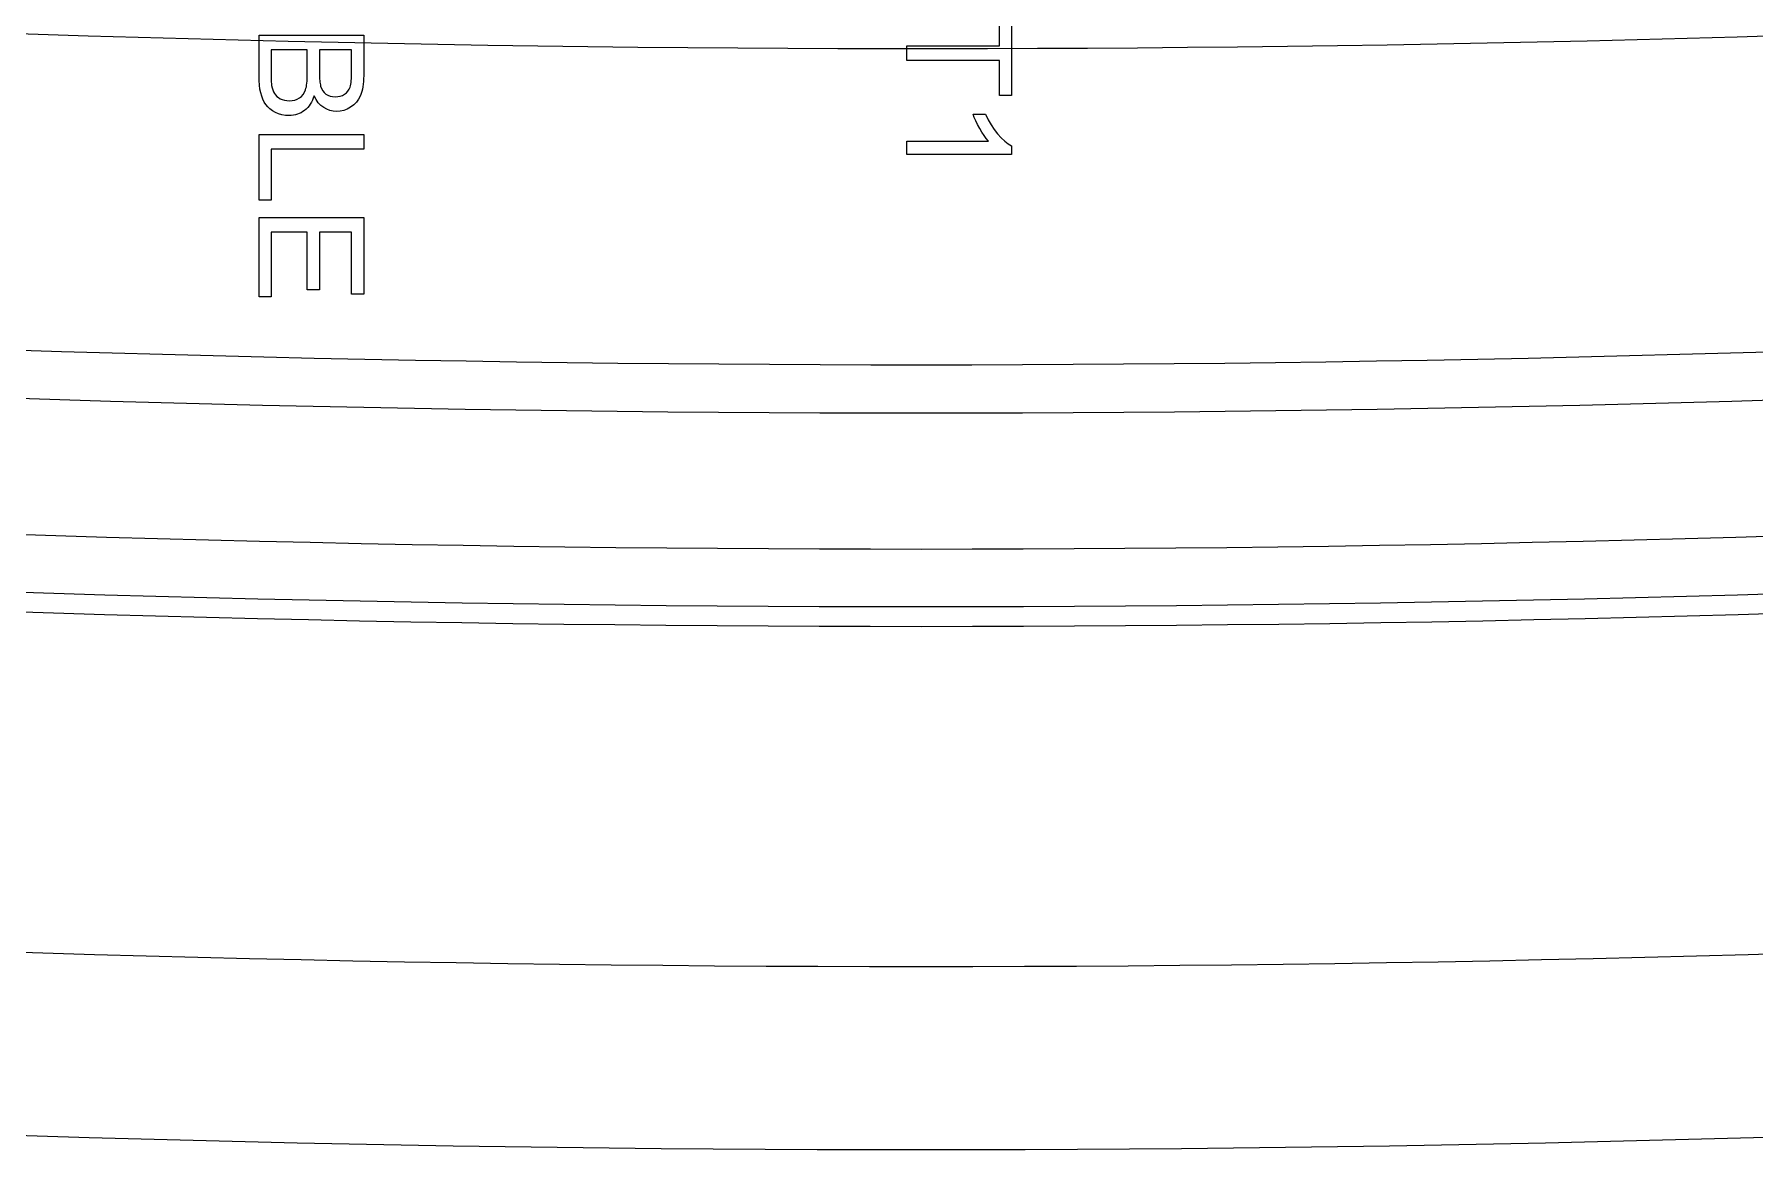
# Model space of a CAD drawing. Header units: millimetres. Extents: x -50.2 to -13.8, y -30.8 to 7.2.
# Drawn here: x -35.16 to -28.59, y -30.76 to -26.5 of the extents above; entities that cross this region are included whole.
import ezdxf

# ---------------------------------------------------------------- set-up
doc = ezdxf.new("R2010")
doc.units = ezdxf.units.MM

msp = doc.modelspace()

# ---------------------------------------------------------------- linework, layer by layer
at = {"color": 7, "linetype": 'Continuous', "flags": 128}
for points in [[(-31.8294, -26.5437), (-31.4756, -26.5437), (-31.4756, -26.5437), (-31.4756, -26.4104), (-31.4756, -26.4104), (-31.4295, -26.4104), (-31.4295, -26.4104), (-31.4295, -26.7335), (-31.4295, -26.7335), (-31.4756, -26.7335), (-31.4756, -26.7335), (-31.4756, -26.6002), (-31.4756, -26.6002), (-31.8295, -26.6002), (-31.8295, -26.6002), (-31.8295, -26.5437)], [(-34.306, -26.5024), (-33.906, -26.5024), (-33.906, -26.5024), (-33.906, -26.6576), (-33.906, -26.6576), (-33.9061, -26.6692), (-33.9068, -26.6802), (-33.9077, -26.6905), (-33.909, -26.7003), (-33.9108, -26.7095), (-33.9129, -26.7181), (-33.9154, -26.7261), (-33.9183, -26.7336), (-33.9253, -26.7471), (-33.9339, -26.7592), (-33.9442, -26.7696), (-33.9562, -26.7785), (-33.9691, -26.7856), (-33.9823, -26.7907), (-33.9959, -26.7937), (-34.0097, -26.7947), (-34.0097, -26.7947), (-34.0225, -26.7938), (-34.0349, -26.791), (-34.047, -26.7863), (-34.0587, -26.7798), (-34.0696, -26.7713), (-34.0794, -26.7609), (-34.0881, -26.7487), (-34.0957, -26.7345), (-34.0957, -26.7345), (-34.0986, -26.7433), (-34.1019, -26.7516), (-34.1057, -26.7595), (-34.1099, -26.7667), (-34.1146, -26.7734), (-34.1198, -26.7797), (-34.1255, -26.7854), (-34.1316, -26.7905), (-34.1381, -26.7951), (-34.1448, -26.7991), (-34.1519, -26.8024), (-34.1592, -26.8052), (-34.1669, -26.8074), (-34.1747, -26.8089), (-34.1829, -26.8098), (-34.1914, -26.8101), (-34.1914, -26.8101), (-34.205, -26.8094), (-34.2182, -26.8071), (-34.2309, -26.8033), (-34.2431, -26.798), (-34.2543, -26.7916), (-34.2641, -26.7845), (-34.2727, -26.7767), (-34.2799, -26.7681), (-34.2859, -26.7587), (-34.2911, -26.7481), (-34.2957, -26.7363), (-34.2994, -26.7235), (-34.3023, -26.7094), (-34.3043, -26.6937), (-34.3056, -26.6766), (-34.306, -26.6578), (-34.306, -26.6578), (-34.306, -26.5024)], [(-34.2598, -26.5588), (-34.2598, -26.6588), (-34.2598, -26.6588), (-34.2597, -26.6707), (-34.2593, -26.6806), (-34.2587, -26.6887), (-34.2579, -26.6949), (-34.2579, -26.6949), (-34.256, -26.7036), (-34.2535, -26.7117), (-34.2505, -26.7189), (-34.2469, -26.7255), (-34.2427, -26.7314), (-34.2375, -26.7367), (-34.2315, -26.7415), (-34.2246, -26.7458), (-34.2169, -26.7492), (-34.2087, -26.7517), (-34.1999, -26.7532), (-34.1906, -26.7537), (-34.1906, -26.7537), (-34.1797, -26.7531), (-34.1695, -26.751), (-34.1601, -26.7476), (-34.1515, -26.7428), (-34.1438, -26.7368), (-34.1373, -26.7296), (-34.1321, -26.7211), (-34.1281, -26.7114), (-34.1265, -26.706), (-34.1251, -26.7), (-34.124, -26.6935), (-34.123, -26.6864), (-34.1223, -26.6787), (-34.1218, -26.6705), (-34.1214, -26.6617), (-34.1214, -26.6524), (-34.1214, -26.6524), (-34.1214, -26.5588), (-34.1214, -26.5588), (-34.2598, -26.5588)], [(-34.0752, -26.5588), (-34.0752, -26.6463), (-34.0752, -26.6463), (-34.0751, -26.6548), (-34.0749, -26.6628), (-34.0746, -26.6701), (-34.074, -26.6768), (-34.0734, -26.6829), (-34.0726, -26.6882), (-34.0716, -26.6931), (-34.0705, -26.6972), (-34.0705, -26.6972), (-34.067, -26.7068), (-34.0624, -26.7152), (-34.0568, -26.7222), (-34.0502, -26.728), (-34.0427, -26.7325), (-34.0342, -26.7358), (-34.0249, -26.7377), (-34.0146, -26.7383), (-34.0146, -26.7383), (-34.0048, -26.7377), (-33.9956, -26.7359), (-33.987, -26.7329), (-33.979, -26.7286), (-33.9718, -26.7233), (-33.9659, -26.7169), (-33.9613, -26.7096), (-33.9578, -26.7011), (-33.9565, -26.6962), (-33.9553, -26.6905), (-33.9544, -26.6841), (-33.9536, -26.6768), (-33.9529, -26.6687), (-33.9524, -26.6598), (-33.9522, -26.6501), (-33.9521, -26.6396), (-33.9521, -26.6396), (-33.9521, -26.5588), (-33.9521, -26.5588), (-34.0752, -26.5588)], [(-31.8294, -26.9591), (-31.8295, -26.9078), (-31.8295, -26.9078), (-31.5178, -26.9078), (-31.5178, -26.9078), (-31.5262, -26.8979), (-31.5346, -26.8865), (-31.5431, -26.8736), (-31.5515, -26.8593), (-31.5594, -26.8446), (-31.5663, -26.8308), (-31.572, -26.8176), (-31.5767, -26.8053), (-31.5767, -26.8053), (-31.5295, -26.8053), (-31.5295, -26.8053), (-31.5193, -26.8261), (-31.5082, -26.8456), (-31.496, -26.8638), (-31.4828, -26.8805), (-31.4691, -26.8954), (-31.4557, -26.908), (-31.4425, -26.9183), (-31.4295, -26.9261), (-31.4295, -26.9261), (-31.4295, -26.9591), (-31.4295, -26.9591), (-31.8295, -26.9591)], [(-34.306, -26.8819), (-33.906, -26.8819), (-33.906, -26.8819), (-33.906, -26.9383), (-33.906, -26.9383), (-34.2598, -26.9383), (-34.2598, -26.9383), (-34.2598, -27.1332), (-34.2598, -27.1332), (-34.306, -27.1332), (-34.306, -27.1332), (-34.306, -26.8819)], [(-34.306, -27.1999), (-33.906, -27.1999), (-33.906, -27.1999), (-33.906, -27.4922), (-33.906, -27.4922), (-33.9521, -27.4922), (-33.9521, -27.4922), (-33.9521, -27.2563), (-33.9521, -27.2563), (-34.0752, -27.2563), (-34.0752, -27.2563), (-34.0752, -27.4768), (-34.0752, -27.4768), (-34.1214, -27.4768), (-34.1214, -27.4768), (-34.1214, -27.2563), (-34.1214, -27.2563), (-34.2598, -27.2563), (-34.2598, -27.2563), (-34.2598, -27.5024), (-34.2598, -27.5024), (-34.306, -27.5024), (-34.306, -27.5024), (-34.306, -27.1999)]]:
    msp.add_lwpolyline(points, dxfattribs=at)
at = {"color": 7, "linetype": 'Continuous'}
for centre, radius, start, end in [((-31.7499, 79.196), 105.75, 263.290631, 276.543167), ((-31.7747, 77.9875), 105.75, 263.292053, 276.707947), ((-31.7747, 77.9875), 105.9342, 263.292053, 276.707947), ((-31.7747, 77.9875), 106.4545, 263.292053, 276.707947), ((-31.7747, 77.9875), 106.6746, 263.292053, 276.707947), ((-31.7747, 77.9875), 106.75, 263.292053, 276.707947), ((-31.7747, 77.9875), 108.05, 263.292053, 276.707947), ((-31.7747, 77.9875), 108.75, 263.292053, 276.707947)]:
    msp.add_arc(centre, radius, start, end, dxfattribs=at)

doc.saveas('drawing.dxf')
